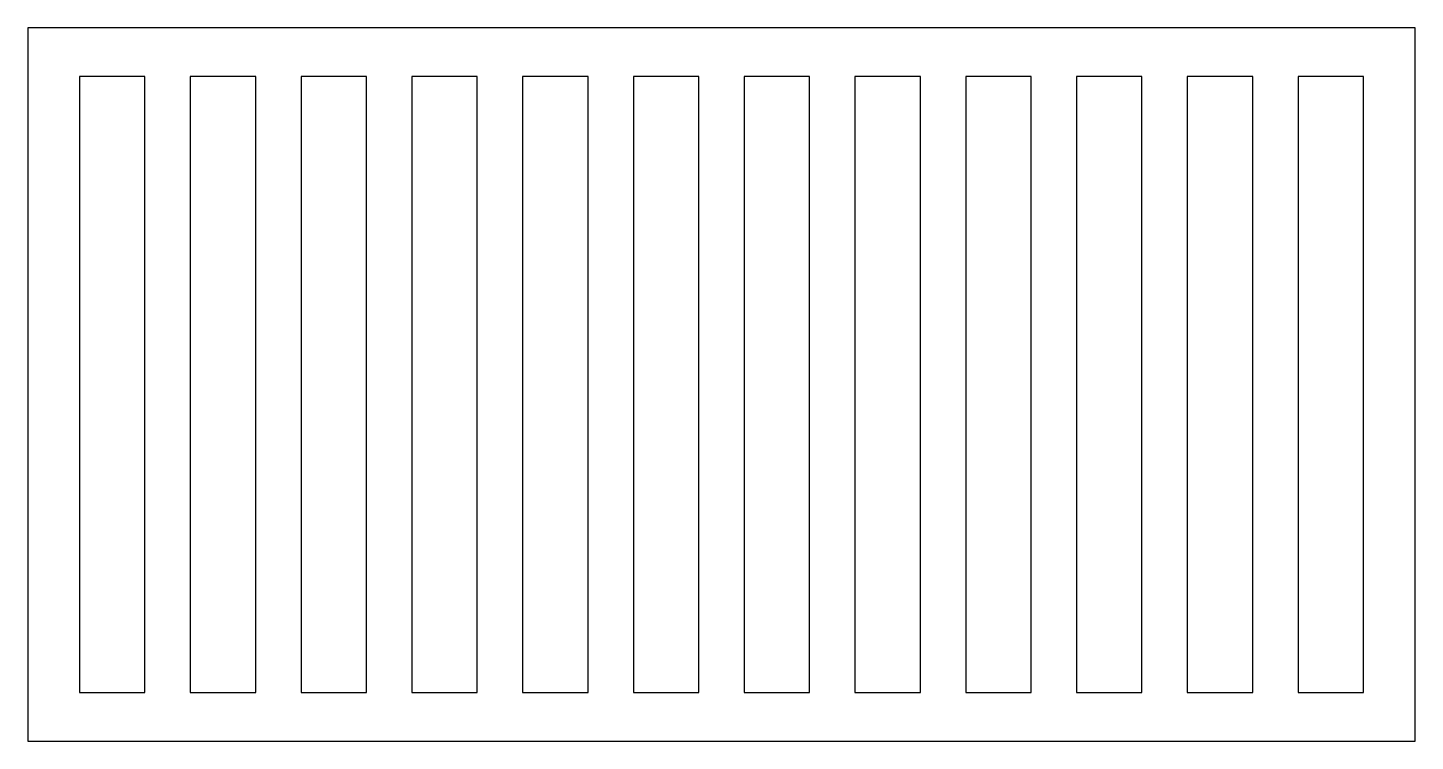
# Model space of a CAD drawing. Header units: millimetres. Extents: x 0 to 1050, y 0 to 540.
import ezdxf

# ---------------------------------------------------------------- set-up
doc = ezdxf.new("R2010")
doc.units = ezdxf.units.MM
doc.layers.add('CUT', color=7, linetype='CONTINUOUS')

msp = doc.modelspace()

# ---------------------------------------------------------------- linework, layer by layer
at = {"layer": 'CUT'}
for points in [[(0, 0), (1050, 0), (1050, 540), (0, 540)], [(39.2, 36.9), (88.6, 36.9), (88.6, 503.1), (39.2, 503.1)], [(123, 36.9), (172.5, 36.9), (172.5, 503.1), (123, 503.1)], [(206.9, 36.9), (256.3, 36.9), (256.3, 503.1), (206.9, 503.1)], [(290.7, 36.9), (340.1, 36.9), (340.1, 503.1), (290.7, 503.1)], [(374.5, 36.9), (424, 36.9), (424, 503.1), (374.5, 503.1)], [(458.4, 36.9), (507.8, 36.9), (507.8, 503.1), (458.4, 503.1)], [(542.2, 36.9), (591.6, 36.9), (591.6, 503.1), (542.2, 503.1)], [(626, 36.9), (675.5, 36.9), (675.5, 503.1), (626, 503.1)], [(709.9, 36.9), (759.3, 36.9), (759.3, 503.1), (709.9, 503.1)], [(793.7, 36.9), (843.1, 36.9), (843.1, 503.1), (793.7, 503.1)], [(877.5, 36.9), (927, 36.9), (927, 503.1), (877.5, 503.1)], [(961.4, 36.9), (1010.8, 36.9), (1010.8, 503.1), (961.4, 503.1)]]:
    msp.add_lwpolyline(points, close=True, dxfattribs=at)

doc.saveas('drawing.dxf')
